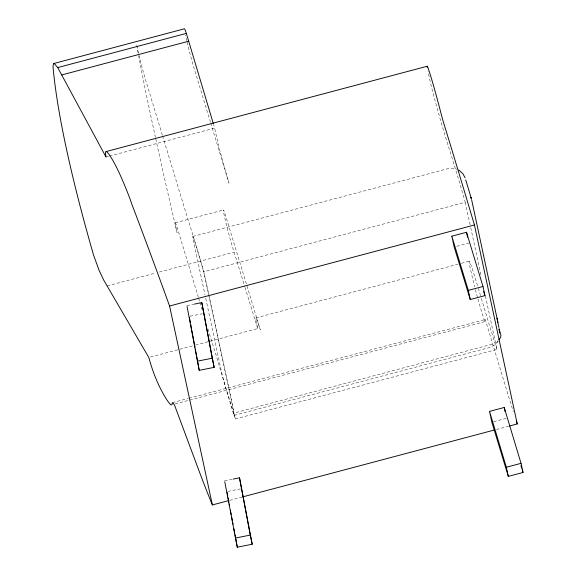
<?xml version="1.0" encoding="UTF-8"?>
<svg xmlns="http://www.w3.org/2000/svg" width="576" height="576" viewBox="0 0 576 576"><rect width="100%" height="100%" fill="white"/><g stroke="black" fill="none" stroke-linecap="round" stroke-linejoin="round"><path stroke-width="0.43" stroke-dasharray="2.88 2.16" d="M205.762 298.375L221.58 372.146A12.852 0.526 75.1 0 0 225.641 387.518A395.006 16.222 75.1 0 0 233.381 413.237L234.086 415.375A75.737 3.11 75.1 0 0 231.293 399.816L206.51 284.112A17.064 0.698 75.1 0 0 201.758 264.974A97.97 4.025 75.1 0 0 194.162 239.674A21.564 0.886 75.1 0 0 193.709 242.165L205.006 294.862M497.902 341.078A13.925 13.594 -4.2 0 1 496.886 342.562L494.316 345.146L489.442 347.537L234.079 415.397M492.178 344.218L233.381 413.237M105.998 156.996L108.605 156.298M109.476 156.067L214.668 128.117L213.638 124.675M175.291 222.804L223.452 210.002M192.83 236.448L448.2 168.588L451.8 168.12L457.114 169.2M107.1 285.926L155.808 272.988M159.286 272.059L234.086 252.187M485.438 296.006L496.937 349.438L235.433 418.932L203.767 271.764L465.271 202.27A176.911 7.265 75.1 0 0 450.166 151.949A182.866 7.51 75.1 0 1 443.052 128.844A57.73 2.369 75.1 0 1 433.879 96.293A17.208 0.706 75.1 0 1 431.518 86.99A55.102 2.261 75.1 0 1 428.011 71.424M456.746 246.283L468.85 243.065M255.83 317.923L457.898 264.226M461.362 263.304L469.166 261.23M150.552 357.026L194.63 345.312M195.494 345.089L257.71 328.55A51.466 2.117 75.1 0 1 256.946 325.159A23.515 0.965 75.1 0 1 255.737 318.607A41.342 1.699 75.1 0 1 259.877 328.493L260.309 329.854L225.691 215.928A23.695 0.972 75.1 0 0 224.287 215.69A23.695 0.972 75.1 0 0 232.15 245.93L244.706 286.51M172.397 402.646L188.035 398.491M188.906 398.261L485.107 319.55M175.104 403.949L485.194 321.545M493.582 421.726L506.549 418.284M229.752 500.335L241.906 497.102M496.39 429.48L508.55 426.247M186.89 305.582L194.789 304.013M190.087 316.202L202.385 313.762M224.59 480.794L232.488 479.225M227.794 491.414L241.834 488.628M496.865 342.526L498.074 341.59L497.851 340.79M477.533 285.646L473.22 271.8A41.342 1.699 75.1 0 0 469.08 261.914A23.515 0.965 75.1 0 0 470.29 268.466A51.466 2.117 75.1 0 0 473.825 283.457A23.393 0.958 75.1 0 0 474.667 286.812M244.966 287.366L257.71 328.55M210.492 122.234L193.277 65.57A25.942 1.066 75.1 0 1 186.898 41.465M210.751 123.098L229.01 183.19A57.73 2.369 75.1 0 1 220.536 152.978A17.208 0.706 75.1 0 1 218.174 143.683A55.102 2.261 75.1 0 1 214.668 128.117M162.331 135.036L145.116 78.372A25.942 1.066 75.1 0 1 137.254 47.794M162.59 135.893L181.548 198.338A182.866 7.51 75.1 0 0 188.662 221.436A176.911 7.265 75.1 0 1 203.767 271.764M198.353 297.252L177.53 228.722A23.695 0.972 75.1 0 0 177.062 232.625A614.066 25.214 75.1 0 1 155.628 138.283M198.612 298.109L199.656 301.536M199.915 302.393L202.255 310.104M207.979 328.946L216.907 357.955A317.7 13.046 75.1 0 0 235.433 418.932M465.271 202.27L470.549 226.8M470.736 227.678L481.291 276.732M477.929 299.059A23.393 0.958 75.1 0 0 479.311 303.905A40.745 1.67 75.1 0 0 484.2 319.486A23.191 0.95 75.1 0 0 485.129 320.112A9.014 0.367 75.1 0 1 486.396 323.194L505.382 385.956A235.339 9.662 75.1 0 0 513.295 411.631M477.454 297.346A23.393 0.958 75.1 0 1 475.106 288.547M155.441 137.419A614.066 25.214 75.1 0 1 138.722 56.059M138.211 53.338A614.066 25.214 75.1 0 1 136.606 44.604A25.942 1.066 75.1 0 0 137.059 46.901M496.937 349.438A317.7 13.046 75.1 0 1 480.766 296.446M480.535 295.654A317.7 13.046 75.1 0 1 478.411 288.468M186.703 40.658A25.942 1.066 75.1 0 1 185.414 34.992"/><path stroke-width="0.86" d="M213.386 123.811L186.35 33.394A25.942 1.066 75.1 0 0 184.442 28.8L53.482 63.598L53.014 66.816A606.031 89.762 67.8 0 0 93.478 254.83L99.058 270.245L103.687 280.073L148.824 357.487A50.969 7.546 67.8 0 0 152.287 368.899A23.666 3.506 67.8 0 0 160.495 388.606A41.825 6.192 67.8 0 0 169.265 403.171A23.328 3.456 67.8 0 0 172.195 403.286A9.13 1.354 67.8 0 1 174.586 405.266L197.842 467.676A235.886 17.136 73 0 0 212.378 504.95L228.01 500.796M53.482 63.598L54.475 63.756L57.722 67.579L186.35 33.394M61.711 74.959L188.69 41.22M106.034 151.596L427.226 66.247M57.722 67.579L105.998 156.996L105.617 154.606A19.742 2.923 67.8 0 1 107.69 152.726A37.051 5.486 67.8 0 1 120.168 175.003A61.992 9.18 67.8 0 1 129.982 198.835L130.543 200.369A7.034 0.511 73 0 0 131.969 204.566A941.126 68.371 73 0 1 169.574 306.007L474.43 224.993A938.909 38.549 75.1 0 0 443.326 121.831L441.698 115.999A61.286 2.52 75.1 0 0 435.11 91.31A36.13 1.483 75.1 0 0 427.91 67.615A19.706 0.806 75.1 0 0 427.226 67.198M451.829 236.174L466.524 232.272L482.99 286.474L484.956 295.618L470.261 299.52L454.154 246.974L451.829 236.174L468.295 290.376L470.261 299.52M468.295 290.376L482.99 286.474M489.528 411.394L504.223 407.484L521.042 463.334L523.015 472.478L508.32 476.388L491.854 422.186L489.528 411.394L506.347 467.244L508.32 476.388M242.777 496.872L494.654 429.941M509.422 426.017L517.234 423.936L474.43 224.993M506.347 467.244L521.042 463.334M194.789 304.013L201.816 302.616L214.164 367.366L199.238 370.332L187.056 306.461M197.273 361.188L212.198 358.222L214.164 367.366M233.366 479.052L239.515 477.828L252.216 544.234L237.29 547.2L224.755 481.673M235.325 538.056L250.25 535.09L252.216 544.234M470.549 197.294L471.154 197.863M458.748 170.006L462.902 173.7L465.084 177.818M470.686 197.395C471.744 199.282 470.88 197.23 471.19 198.115M465.732 179.863L471.175 197.978M483.66 291.377L484.956 295.618M520.92 465.595L521.705 468.18M522.23 469.901L523.015 472.478M471.586 199.519L497.275 319.471M466.524 232.272L467.597 237.254M504.223 407.484L505.116 411.638M169.574 306.007L212.378 504.95M498.888 327.514L496.987 318.103M497.318 319.651L497.916 322.502M239.515 477.828L250.25 535.09M201.816 302.616L212.198 358.222M227.074 492.473L227.736 496.001M228.067 497.772L228.888 502.186M229.219 503.95L229.55 505.714M230.371 510.127L231.199 514.541M231.523 516.305L232.351 520.718M232.682 522.482L233.006 524.254M233.834 528.66L234.655 533.074M234.986 534.845L237.29 547.2M189.374 317.261L190.361 322.567M190.692 324.338L191.513 328.759M191.844 330.53L194.962 347.335M195.293 349.106L199.238 370.332M499.622 333.079L499.025 328.752L500.832 334.764A14.256 7.2 -16.3 0 1 498.881 339.79M517.234 423.936A235.339 9.662 75.1 0 1 516.334 421.164"/></g></svg>
